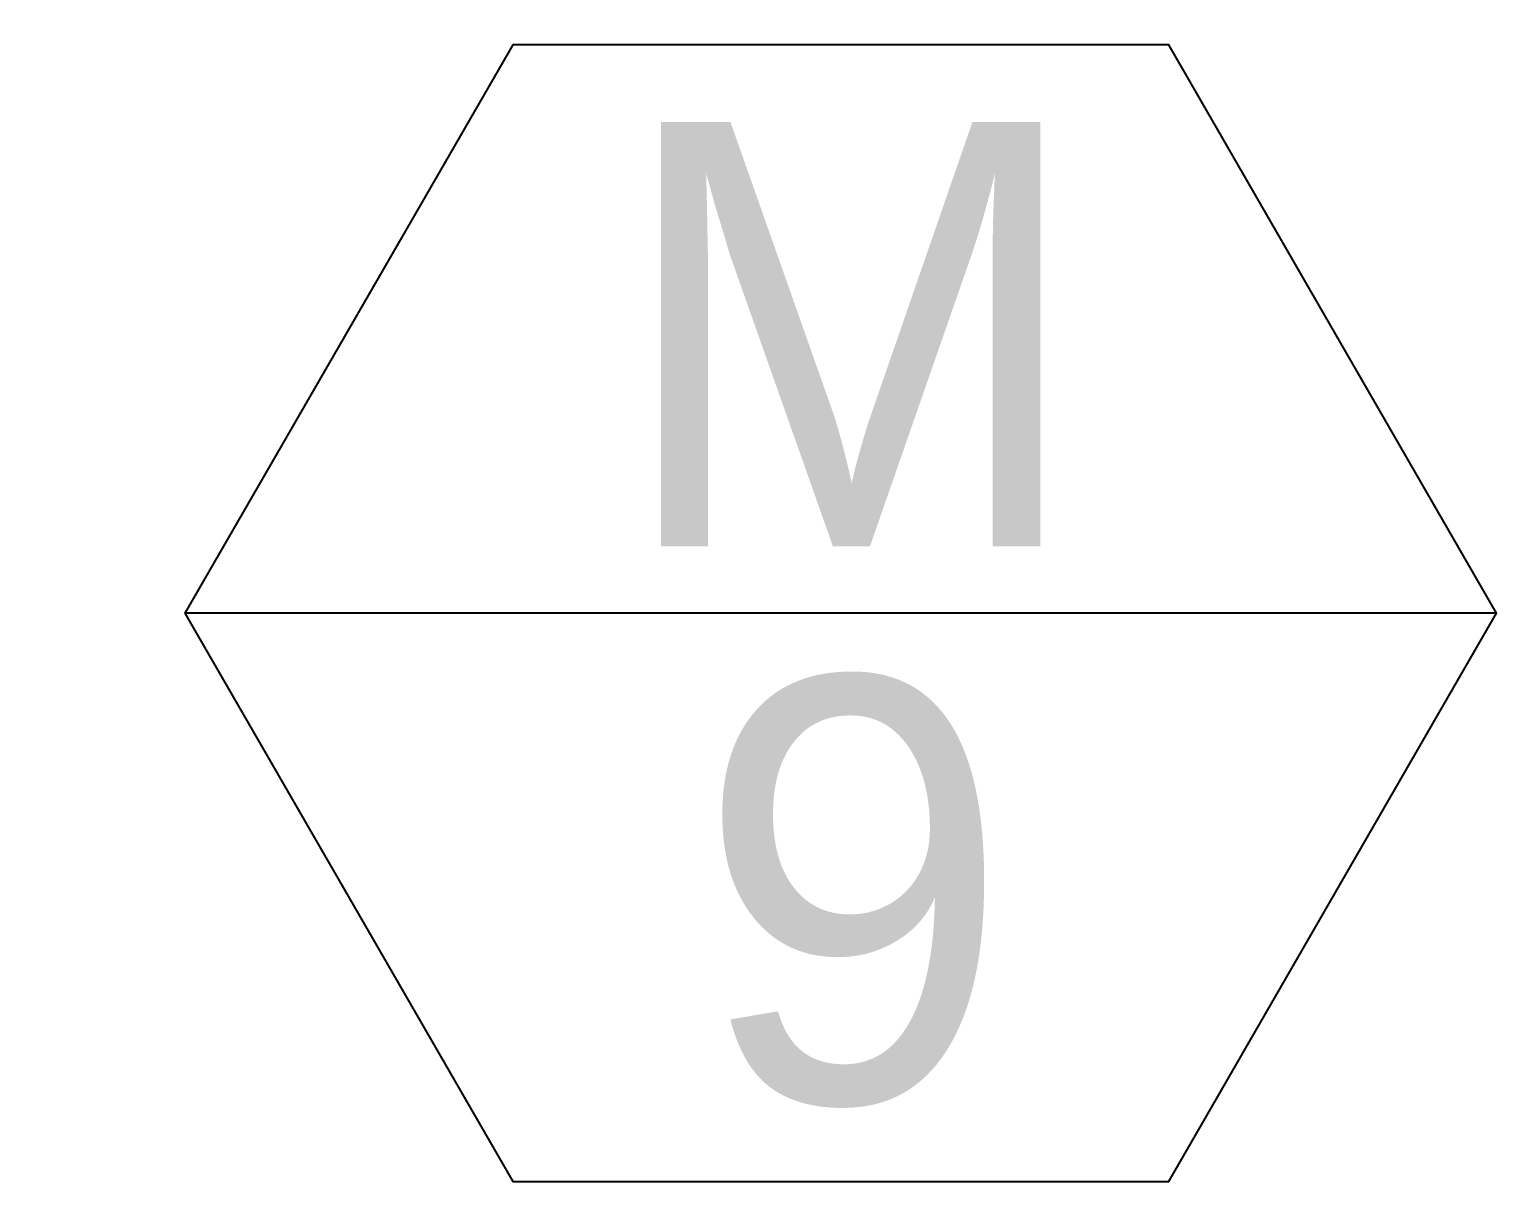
# Model space of a CAD drawing. Header units: millimetres. Extents: x 19458 to 19711, y 4351 to 4752.
# Drawn here: x 19618.846 to 19619.469, y 4549.481 to 4549.97 of the extents above; entities that cross this region are included whole.
import ezdxf
from ezdxf.enums import TextEntityAlignment as Align

# ---------------------------------------------------------------- set-up
doc = ezdxf.new("R2010")
doc.units = ezdxf.units.MM
doc.set_wipeout_variables(frame=1)
for name, color, linetype in [('cotas', 1, 'Continuous'), ('cotas @ 12', 1, 'Continuous'), ('SIMBOLOS DE MUEBLES', 2, 'Continuous'), ('SIMBOLOS DE MUEBLES @ 1', 2, 'Continuous')]:
    doc.layers.add(name, color=color, linetype=linetype)
doc.styles.add('century gothic', font='GOTHIC.TTF')
doc.styles.add('COTAS SMC', font='GOTHIC.TTF')
doc.styles.add('SMCtitulos', font='sanss___.ttf')
doc.dimstyles.new('PIES SMCONSTRUCCIONES', dxfattribs={"dimscale": 0, "dimtxt": 0.18, "dimasz": 0.2, "dimexe": 0.18, "dimexo": 0, "dimgap": 0.1, "dimtad": 1, "dimdec": 0, "dimlfac": 39.370079, "dimzin": 0, "dimdsep": 46, "dimlunit": 4, "dimtxsty": 'COTAS SMC', "dimblk1": 'FLECHA1', "dimblk2": 'FLECHA1', "dimsah": 1, "dimcen": 0.2, "dimdle": 0.075, "dimclrd": 1, "dimclre": 1, "dimclrt": 2, "dimaunit": 1, "dimadec": 0, "dimazin": 0, "dimtfac": 0.75, "dimtdec": 0, "dimtix": 1, "dimtmove": 2, "dimatfit": 3, "dimfxl": 0.09, "dimtvp": 1.5, "dimtfill": 1, "dimtolj": 1, "dimtzin": 0, "dimarcsym": 0})

# ---------------------------------------------------------------- blocks, each defined once
blk = doc.blocks.new('FLECHA1')
at = {"color": 4}
blk.add_line((-0.24618, -0.24808), (0.24808, 0.25), dxfattribs=at)
at = {"color": 1}
blk.add_line((-1, 0), (0.49616, 0), dxfattribs=at)
blk = doc.blocks.new('*D487')
at = {"layer": 'cotas', "color": 1, "lineweight": -2, "transparency": 16777216}
for p, q in [((19620.01281, 4554.15335), (19620.01281, 4556.55335)), ((19620.41685, 4551.75335), (19617.85281, 4551.75335)), ((19620.01281, 4550.53335), (19620.01281, 4551.75335)), ((19620.41685, 4550.53335), (19617.85281, 4550.53335)), ((19620.01281, 4548.13335), (19620.01281, 4545.73335))]:
    blk.add_line(p, q, dxfattribs=at)
at = {"layer": 'Defpoints', "color": 0, "transparency": 16777216}
for p in [(19620.01281, 4551.75335), (19620.41685, 4551.75335), (19620.41685, 4550.53335)]:
    blk.add_point(p, dxfattribs=at)
at = {"layer": 'cotas', "color": 1, "lineweight": -2, "transparency": 16777216, "xscale": 2.4, "yscale": 2.4, "zscale": 2.4}
for p, rotation in [((19620.01281, 4551.75335), 270), ((19620.01281, 4550.53335), 90)]:
    blk.add_blockref('FLECHA1', p, dxfattribs=dict(at, rotation=rotation))
at = {"layer": 'cotas', "color": 2, "transparency": 16777216, "insert": (19617.70564, 4551.14335), "char_height": 2.16, "attachment_point": 5, "rotation": 90, "style": 'COTAS SMC', "bg_fill": 3, "box_fill_scale": 1.1, "bg_fill_color": 256, "bg_fill_true_color": 13158600, "bg_fill_transparency": 0}
blk.add_mtext("\\A1;4'", dxfattribs=at)
blk = doc.blocks.new('SIMBOLO DE VENTANA')
blk.add_wipeout([(-0.15463, 0.24724), (0.1239, 0.24724), (0.26316, 0.00603), (0.1239, -0.23518), (-0.15463, -0.23518), (-0.29389, 0.00603)])
blk.add_line((0.26316, 0.00603), (-0.29389, 0.00603))
blk.add_lwpolyline([(-0.29389, 0.00603), (-0.15463, -0.23518), (0.1239, -0.23518), (0.26316, 0.00603), (0.1239, 0.24724), (-0.15463, 0.24724)], close=True)
at = {"style": 'SMCtitulos', "flags": 4}
blk.add_attdef('M', text='', height=0.18, dxfattribs=at).set_placement((-0.01263, 0.0391), align=Align.CENTER)
at = {"style": 'SMCtitulos'}
blk.add_attdef('1', text='', height=0.18, dxfattribs=at).set_placement((-0.01138, -0.2011), align=Align.CENTER)
blk = doc.blocks.new('*U1039')
at = {"layer": 'cotas @ 12'}
dim = blk.add_linear_dim(base=(19620.01281, 4551.75335), p1=(19620.41685, 4550.53335), p2=(19620.41685, 4551.75335), angle=90, dimstyle='PIES SMCONSTRUCCIONES', override={"dimscale": 12, "dimtix": 1, "dimtofl": 1, "dimtmove": 2, "dimatfit": 3}, dxfattribs=at)
dim.commit()
dim.dimension.update_dxf_attribs({"geometry": '*D487', "text_midpoint": (19617.70564, 4551.14335)})

msp = doc.modelspace()

# ---------------------------------------------------------------- block references
at = {"layer": 'cotas'}
msp.add_blockref('*U1039', (0, 0), dxfattribs=at)

# ---------------------------------------------------------------- next in the draw order: block references
at = {"layer": 'SIMBOLOS DE MUEBLES @ 1'}
ref = msp.add_blockref('SIMBOLO DE VENTANA', (19619.20625, 4549.71645), dxfattribs=at)
ref.add_attrib('1', '9', dxfattribs={"layer": 'SIMBOLOS DE MUEBLES', "height": 0.18, "rotation": 360, "style": 'century gothic'}).set_placement((19619.19623, 4549.51511), align=Align.CENTER)
ref.add_attrib('V', 'M', dxfattribs={"layer": 'SIMBOLOS DE MUEBLES', "height": 0.18, "rotation": 360, "style": 'century gothic'}).set_placement((19619.19505, 4549.75095), align=Align.CENTER)

doc.saveas('drawing.dxf')
